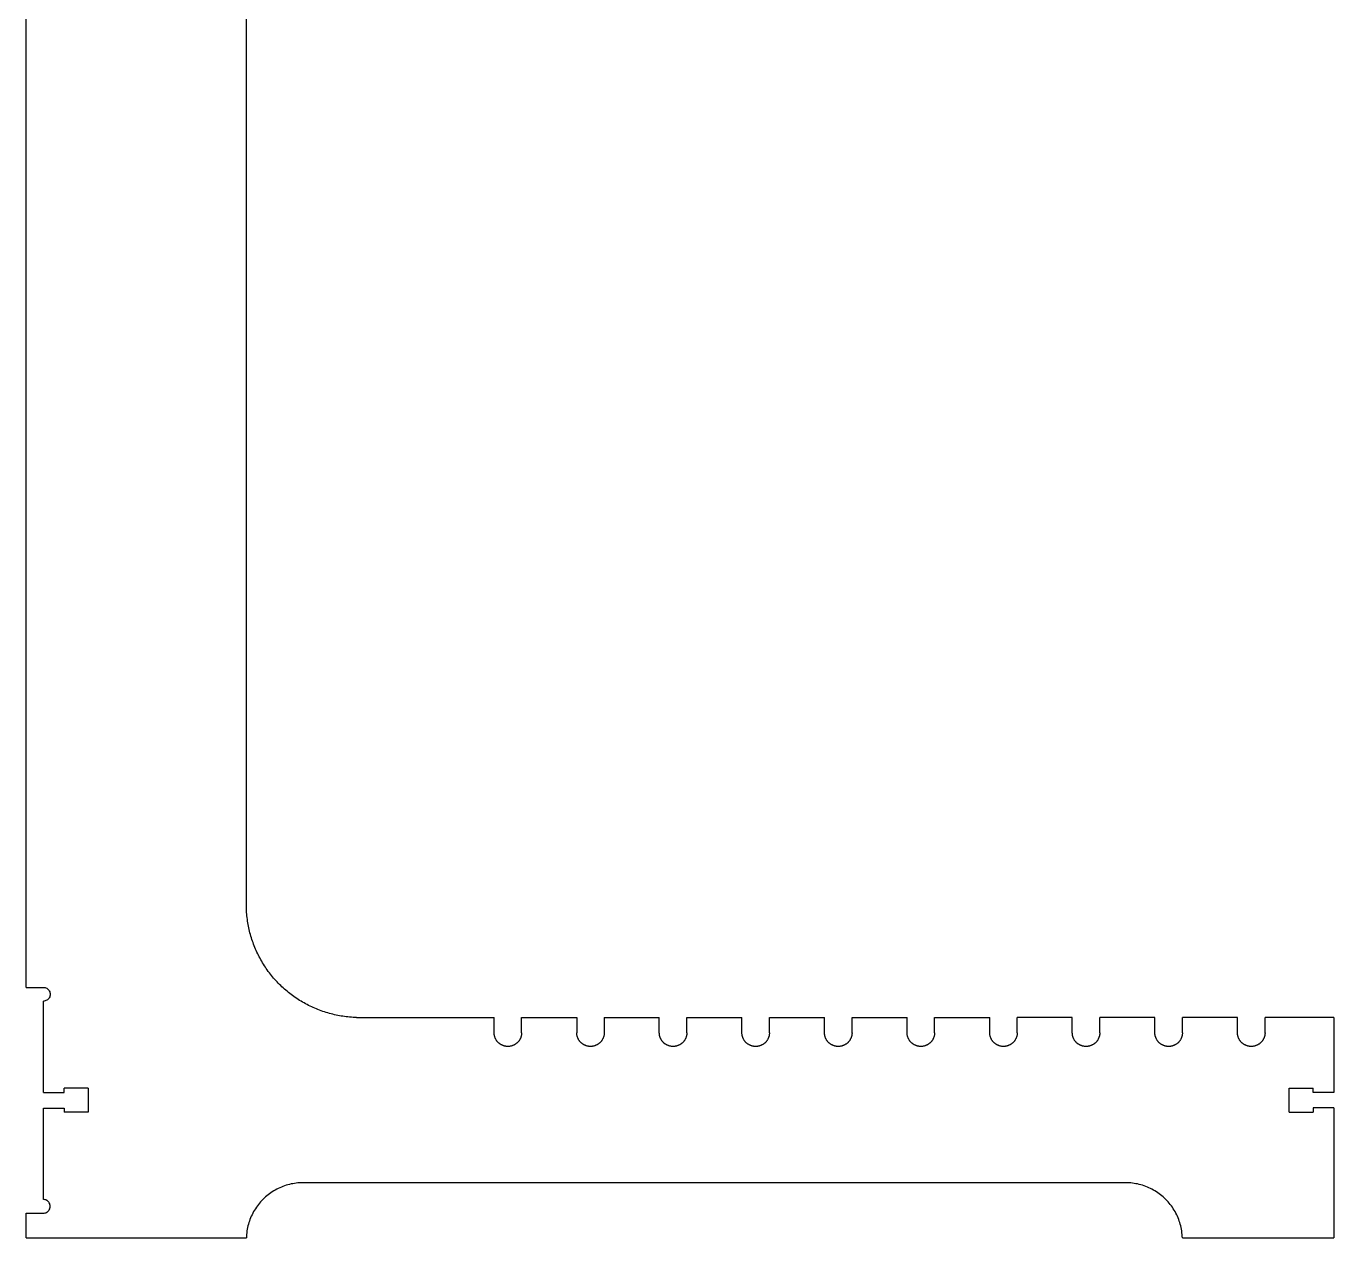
# Model space of a CAD drawing. Extents: x -54 to 50, y -44 to 48.
# Drawn here: x -2.3 to 21.45, y 4.07 to 26.07 of the extents above; entities that cross this region are included whole.
import ezdxf

# ---------------------------------------------------------------- set-up
doc = ezdxf.new("R2010")
doc.units = 0
doc.header["$MEASUREMENT"] = 0
doc.layers.get('0').update_dxf_attribs({"linetype": 'CONTINUOUS'})

msp = doc.modelspace()

# ---------------------------------------------------------------- linework, layer by layer
at = {"color": 3}
for p, q in [((1.7, 10.066), (1.7, 42.066)), ((-2.299, 8.614), (-2.299, 40.266)), ((-1.986, 6.704), (-1.986, 8.364)), ((6.2, 7.791), (6.2, 8.066)), ((6.7, 7.791), (6.7, 8.066)), ((7.7, 8.066), (7.7, 7.791)), ((8.2, 8.066), (8.2, 7.791)), ((9.2, 7.791), (9.2, 8.066)), ((9.7, 7.791), (9.7, 8.066)), ((10.7, 7.791), (10.7, 8.066)), ((11.2, 7.791), (11.2, 8.066)), ((12.2, 7.791), (12.2, 8.066)), ((12.7, 7.791), (12.7, 8.066)), ((13.7, 7.791), (13.7, 8.066)), ((14.2, 7.791), (14.2, 8.066)), ((15.2, 7.791), (15.2, 8.066)), ((15.7, 7.791), (15.7, 8.066)), ((16.7, 7.791), (16.7, 8.066)), ((17.2, 7.791), (17.2, 8.066)), ((18.2, 7.791), (18.2, 8.066)), ((18.7, 7.791), (18.7, 8.066)), ((19.7, 7.791), (19.7, 8.066)), ((20.2, 7.791), (20.2, 8.066)), ((21.45, 8.066), (21.45, 6.707)), ((-1.611, 6.704), (-1.611, 6.785)), ((-1.174, 6.785), (-1.174, 6.348)), ((20.638, 6.348), (20.638, 6.785)), ((21.075, 6.707), (21.075, 6.785)), ((-1.986, 4.764), (-1.986, 6.423)), ((-1.611, 6.423), (-1.611, 6.348)), ((21.075, 6.426), (21.075, 6.348)), ((21.45, 6.426), (21.45, 4.066)), ((-2.299, 4.066), (-2.299, 4.514)), ((18.699, 4.066), (18.699, 4.068))]:
    msp.add_line(p, q, dxfattribs=at)
for p, q in [((1.701, 10.035), (1.7, 10.066)), ((1.703, 10.004), (1.701, 10.035)), ((1.705, 9.973), (1.703, 10.004)), ((1.707, 9.942), (1.705, 9.973)), ((1.71, 9.911), (1.707, 9.942)), ((1.714, 9.88), (1.71, 9.911)), ((1.718, 9.849), (1.714, 9.88)), ((1.722, 9.818), (1.718, 9.849)), ((1.727, 9.787), (1.722, 9.818)), ((1.732, 9.757), (1.727, 9.787)), ((1.738, 9.726), (1.732, 9.757)), ((1.744, 9.696), (1.738, 9.726)), ((1.751, 9.665), (1.744, 9.696)), ((1.758, 9.635), (1.751, 9.665)), ((1.766, 9.604), (1.758, 9.635)), ((1.774, 9.574), (1.766, 9.604)), ((1.783, 9.544), (1.774, 9.574)), ((1.792, 9.515), (1.783, 9.544)), ((1.801, 9.485), (1.792, 9.515)), ((1.811, 9.455), (1.801, 9.485)), ((1.821, 9.426), (1.811, 9.455)), ((1.832, 9.397), (1.821, 9.426)), ((1.843, 9.368), (1.832, 9.397)), ((1.855, 9.339), (1.843, 9.368)), ((1.867, 9.31), (1.855, 9.339)), ((1.88, 9.281), (1.867, 9.31)), ((1.893, 9.253), (1.88, 9.281)), ((1.906, 9.225), (1.893, 9.253)), ((1.92, 9.197), (1.906, 9.225)), ((1.934, 9.169), (1.92, 9.197)), ((1.949, 9.142), (1.934, 9.169)), ((1.964, 9.114), (1.949, 9.142)), ((1.98, 9.087), (1.964, 9.114)), ((1.995, 9.061), (1.98, 9.087)), ((2.012, 9.034), (1.995, 9.061)), ((2.029, 9.008), (2.012, 9.034)), ((2.046, 8.982), (2.029, 9.008)), ((2.063, 8.956), (2.046, 8.982)), ((2.081, 8.93), (2.063, 8.956)), ((2.099, 8.905), (2.081, 8.93)), ((2.118, 8.88), (2.099, 8.905)), ((2.137, 8.855), (2.118, 8.88)), ((2.156, 8.831), (2.137, 8.855)), ((2.176, 8.807), (2.156, 8.831)), ((2.196, 8.783), (2.176, 8.807)), ((-1.986, 8.614), (-1.97, 8.612)), ((-1.97, 8.612), (-1.954, 8.609)), ((-1.954, 8.609), (-1.939, 8.604)), ((-1.939, 8.604), (-1.924, 8.597)), ((-1.924, 8.597), (-1.91, 8.588)), ((-1.91, 8.588), (-1.898, 8.577)), ((-1.898, 8.577), (-1.887, 8.565)), ((-1.887, 8.565), (-1.878, 8.551)), ((-1.878, 8.551), (-1.871, 8.536)), ((2.217, 8.76), (2.196, 8.783)), ((2.238, 8.736), (2.217, 8.76)), ((2.259, 8.713), (2.238, 8.736)), ((2.28, 8.691), (2.259, 8.713)), ((2.302, 8.669), (2.28, 8.691)), ((2.324, 8.647), (2.302, 8.669)), ((2.347, 8.625), (2.324, 8.647)), ((2.37, 8.604), (2.347, 8.625)), ((2.393, 8.583), (2.37, 8.604)), ((2.417, 8.563), (2.393, 8.583)), ((2.44, 8.543), (2.417, 8.563)), ((-1.97, 8.365), (-1.986, 8.364)), ((-1.954, 8.368), (-1.97, 8.365)), ((-1.939, 8.373), (-1.954, 8.368)), ((-1.924, 8.38), (-1.939, 8.373)), ((-1.91, 8.389), (-1.924, 8.38)), ((-1.898, 8.4), (-1.91, 8.389)), ((-1.887, 8.412), (-1.898, 8.4)), ((-1.878, 8.426), (-1.887, 8.412)), ((-1.871, 8.441), (-1.878, 8.426)), ((-1.871, 8.536), (-1.866, 8.521)), ((-1.866, 8.456), (-1.871, 8.441)), ((-1.866, 8.521), (-1.862, 8.505)), ((-1.862, 8.472), (-1.866, 8.456)), ((-1.862, 8.505), (-1.861, 8.489)), ((-1.861, 8.489), (-1.862, 8.472)), ((2.464, 8.523), (2.44, 8.543)), ((2.489, 8.503), (2.464, 8.523)), ((2.514, 8.484), (2.489, 8.503)), ((2.539, 8.466), (2.514, 8.484)), ((2.564, 8.447), (2.539, 8.466)), ((2.589, 8.43), (2.564, 8.447)), ((2.615, 8.412), (2.589, 8.43)), ((2.641, 8.395), (2.615, 8.412)), ((2.668, 8.378), (2.641, 8.395)), ((2.694, 8.362), (2.668, 8.378)), ((2.721, 8.346), (2.694, 8.362)), ((2.748, 8.331), (2.721, 8.346)), ((2.775, 8.315), (2.748, 8.331)), ((2.803, 8.301), (2.775, 8.315)), ((2.83, 8.287), (2.803, 8.301)), ((2.858, 8.273), (2.83, 8.287)), ((2.887, 8.259), (2.858, 8.273)), ((2.915, 8.246), (2.887, 8.259)), ((2.943, 8.234), (2.915, 8.246)), ((2.972, 8.222), (2.943, 8.234)), ((3.001, 8.21), (2.972, 8.222)), ((3.03, 8.199), (3.001, 8.21)), ((3.059, 8.188), (3.03, 8.199)), ((3.089, 8.178), (3.059, 8.188)), ((3.118, 8.168), (3.089, 8.178)), ((3.148, 8.158), (3.118, 8.168)), ((3.178, 8.149), (3.148, 8.158)), ((3.208, 8.141), (3.178, 8.149)), ((3.238, 8.132), (3.208, 8.141)), ((3.268, 8.125), (3.238, 8.132)), ((3.299, 8.118), (3.268, 8.125)), ((3.329, 8.111), (3.299, 8.118)), ((3.36, 8.105), (3.329, 8.111)), ((3.39, 8.099), (3.36, 8.105)), ((3.421, 8.093), (3.39, 8.099)), ((3.452, 8.089), (3.421, 8.093)), ((3.483, 8.084), (3.452, 8.089)), ((3.514, 8.08), (3.483, 8.084)), ((3.544, 8.077), (3.514, 8.08)), ((3.576, 8.074), (3.544, 8.077)), ((3.607, 8.071), (3.576, 8.074)), ((3.638, 8.069), (3.607, 8.071)), ((3.669, 8.068), (3.638, 8.069)), ((3.7, 8.066), (3.669, 8.068)), ((6.2, 7.784), (6.2, 7.791)), ((6.201, 7.776), (6.2, 7.784)), ((6.201, 7.768), (6.201, 7.776)), ((6.202, 7.76), (6.201, 7.768)), ((6.203, 7.752), (6.202, 7.76)), ((6.204, 7.745), (6.203, 7.752)), ((6.206, 7.737), (6.204, 7.745)), ((6.208, 7.729), (6.206, 7.737)), ((6.21, 7.722), (6.208, 7.729)), ((6.212, 7.714), (6.21, 7.722)), ((6.215, 7.707), (6.212, 7.714)), ((6.218, 7.699), (6.215, 7.707)), ((6.221, 7.692), (6.218, 7.699)), ((6.224, 7.685), (6.221, 7.692)), ((6.227, 7.678), (6.224, 7.685)), ((6.231, 7.671), (6.227, 7.678)), ((6.235, 7.664), (6.231, 7.671)), ((6.239, 7.658), (6.235, 7.664)), ((6.243, 7.651), (6.239, 7.658)), ((6.248, 7.645), (6.243, 7.651)), ((6.252, 7.638), (6.248, 7.645)), ((6.257, 7.632), (6.252, 7.638)), ((6.262, 7.626), (6.257, 7.632)), ((6.268, 7.62), (6.262, 7.626)), ((6.273, 7.615), (6.268, 7.62)), ((6.279, 7.609), (6.273, 7.615)), ((6.285, 7.604), (6.279, 7.609)), ((6.291, 7.599), (6.285, 7.604)), ((6.615, 7.604), (6.609, 7.599)), ((6.621, 7.609), (6.615, 7.604)), ((6.627, 7.615), (6.621, 7.609)), ((6.632, 7.62), (6.627, 7.615)), ((6.638, 7.626), (6.632, 7.62)), ((6.643, 7.632), (6.638, 7.626)), ((6.648, 7.638), (6.643, 7.632)), ((6.652, 7.645), (6.648, 7.638)), ((6.657, 7.651), (6.652, 7.645)), ((6.661, 7.658), (6.657, 7.651)), ((6.665, 7.664), (6.661, 7.658)), ((6.669, 7.671), (6.665, 7.664)), ((6.673, 7.678), (6.669, 7.671)), ((6.676, 7.685), (6.673, 7.678)), ((6.679, 7.692), (6.676, 7.685)), ((6.682, 7.699), (6.679, 7.692)), ((6.685, 7.707), (6.682, 7.699)), ((6.688, 7.714), (6.685, 7.707)), ((6.69, 7.722), (6.688, 7.714)), ((6.692, 7.729), (6.69, 7.722)), ((6.694, 7.737), (6.692, 7.729)), ((6.696, 7.745), (6.694, 7.737)), ((6.697, 7.752), (6.696, 7.745)), ((6.698, 7.76), (6.697, 7.752)), ((6.699, 7.768), (6.698, 7.76)), ((6.7, 7.776), (6.699, 7.768)), ((6.7, 7.791), (6.7, 7.784)), ((6.7, 7.784), (6.7, 7.776)), ((7.7, 7.784), (7.7, 7.791)), ((7.701, 7.776), (7.7, 7.784)), ((7.701, 7.768), (7.701, 7.776)), ((7.702, 7.76), (7.701, 7.768)), ((7.703, 7.752), (7.702, 7.76)), ((7.704, 7.745), (7.703, 7.752)), ((7.706, 7.737), (7.704, 7.745)), ((7.708, 7.729), (7.706, 7.737)), ((7.71, 7.722), (7.708, 7.729)), ((7.712, 7.714), (7.71, 7.722)), ((7.715, 7.707), (7.712, 7.714)), ((7.718, 7.699), (7.715, 7.707)), ((7.721, 7.692), (7.718, 7.699)), ((7.724, 7.685), (7.721, 7.692)), ((7.727, 7.678), (7.724, 7.685)), ((7.731, 7.671), (7.727, 7.678)), ((7.735, 7.664), (7.731, 7.671)), ((7.739, 7.658), (7.735, 7.664)), ((7.743, 7.651), (7.739, 7.658)), ((7.748, 7.645), (7.743, 7.651)), ((7.752, 7.638), (7.748, 7.645)), ((7.757, 7.632), (7.752, 7.638)), ((7.762, 7.626), (7.757, 7.632)), ((7.768, 7.62), (7.762, 7.626)), ((7.773, 7.615), (7.768, 7.62)), ((7.779, 7.609), (7.773, 7.615)), ((7.785, 7.604), (7.779, 7.609)), ((7.791, 7.599), (7.785, 7.604)), ((8.115, 7.604), (8.109, 7.599)), ((8.121, 7.609), (8.115, 7.604)), ((8.127, 7.615), (8.121, 7.609)), ((8.132, 7.62), (8.127, 7.615)), ((8.138, 7.626), (8.132, 7.62)), ((8.143, 7.632), (8.138, 7.626)), ((8.148, 7.638), (8.143, 7.632)), ((8.152, 7.645), (8.148, 7.638)), ((8.157, 7.651), (8.152, 7.645)), ((8.161, 7.658), (8.157, 7.651)), ((8.165, 7.664), (8.161, 7.658)), ((8.169, 7.671), (8.165, 7.664)), ((8.173, 7.678), (8.169, 7.671)), ((8.176, 7.685), (8.173, 7.678)), ((8.179, 7.692), (8.176, 7.685)), ((8.182, 7.699), (8.179, 7.692)), ((8.185, 7.707), (8.182, 7.699)), ((8.188, 7.714), (8.185, 7.707)), ((8.19, 7.722), (8.188, 7.714)), ((8.192, 7.729), (8.19, 7.722)), ((8.194, 7.737), (8.192, 7.729)), ((8.196, 7.745), (8.194, 7.737)), ((8.197, 7.752), (8.196, 7.745)), ((8.198, 7.76), (8.197, 7.752)), ((8.199, 7.768), (8.198, 7.76)), ((8.2, 7.776), (8.199, 7.768)), ((8.2, 7.791), (8.2, 7.784)), ((8.2, 7.784), (8.2, 7.776)), ((9.2, 7.784), (9.2, 7.791)), ((9.201, 7.776), (9.2, 7.784)), ((9.201, 7.768), (9.201, 7.776)), ((9.202, 7.76), (9.201, 7.768)), ((9.203, 7.752), (9.202, 7.76)), ((9.204, 7.745), (9.203, 7.752)), ((9.206, 7.737), (9.204, 7.745)), ((9.208, 7.729), (9.206, 7.737)), ((9.21, 7.722), (9.208, 7.729)), ((9.212, 7.714), (9.21, 7.722)), ((9.215, 7.707), (9.212, 7.714)), ((9.218, 7.699), (9.215, 7.707)), ((9.221, 7.692), (9.218, 7.699)), ((9.224, 7.685), (9.221, 7.692)), ((9.227, 7.678), (9.224, 7.685)), ((9.231, 7.671), (9.227, 7.678)), ((9.235, 7.664), (9.231, 7.671)), ((9.239, 7.658), (9.235, 7.664)), ((9.243, 7.651), (9.239, 7.658)), ((9.248, 7.645), (9.243, 7.651)), ((9.252, 7.638), (9.248, 7.645)), ((9.257, 7.632), (9.252, 7.638)), ((9.262, 7.626), (9.257, 7.632)), ((9.268, 7.62), (9.262, 7.626)), ((9.273, 7.615), (9.268, 7.62)), ((9.279, 7.609), (9.273, 7.615)), ((9.285, 7.604), (9.279, 7.609)), ((9.291, 7.599), (9.285, 7.604)), ((9.615, 7.604), (9.609, 7.599)), ((9.621, 7.609), (9.615, 7.604)), ((9.627, 7.615), (9.621, 7.609)), ((9.632, 7.62), (9.627, 7.615)), ((9.638, 7.626), (9.632, 7.62)), ((9.643, 7.632), (9.638, 7.626)), ((9.648, 7.638), (9.643, 7.632)), ((9.652, 7.645), (9.648, 7.638)), ((9.657, 7.651), (9.652, 7.645)), ((9.661, 7.658), (9.657, 7.651)), ((9.665, 7.664), (9.661, 7.658)), ((9.669, 7.671), (9.665, 7.664)), ((9.673, 7.678), (9.669, 7.671)), ((9.676, 7.685), (9.673, 7.678)), ((9.679, 7.692), (9.676, 7.685)), ((9.682, 7.699), (9.679, 7.692)), ((9.685, 7.707), (9.682, 7.699)), ((9.688, 7.714), (9.685, 7.707)), ((9.69, 7.722), (9.688, 7.714)), ((9.692, 7.729), (9.69, 7.722)), ((9.694, 7.737), (9.692, 7.729)), ((9.696, 7.745), (9.694, 7.737)), ((9.697, 7.752), (9.696, 7.745)), ((9.698, 7.76), (9.697, 7.752)), ((9.699, 7.768), (9.698, 7.76)), ((9.7, 7.776), (9.699, 7.768)), ((9.7, 7.791), (9.7, 7.784)), ((9.7, 7.784), (9.7, 7.776)), ((10.7, 7.784), (10.7, 7.791)), ((10.701, 7.776), (10.7, 7.784)), ((10.701, 7.768), (10.701, 7.776)), ((10.702, 7.76), (10.701, 7.768)), ((10.703, 7.752), (10.702, 7.76)), ((10.704, 7.745), (10.703, 7.752)), ((10.706, 7.737), (10.704, 7.745)), ((10.708, 7.729), (10.706, 7.737)), ((10.71, 7.722), (10.708, 7.729)), ((10.712, 7.714), (10.71, 7.722)), ((10.715, 7.707), (10.712, 7.714)), ((10.718, 7.699), (10.715, 7.707)), ((10.721, 7.692), (10.718, 7.699)), ((10.724, 7.685), (10.721, 7.692)), ((10.727, 7.678), (10.724, 7.685)), ((10.731, 7.671), (10.727, 7.678)), ((10.735, 7.664), (10.731, 7.671)), ((10.739, 7.658), (10.735, 7.664)), ((10.743, 7.651), (10.739, 7.658)), ((10.748, 7.645), (10.743, 7.651)), ((10.752, 7.638), (10.748, 7.645)), ((10.757, 7.632), (10.752, 7.638)), ((10.762, 7.626), (10.757, 7.632)), ((10.768, 7.62), (10.762, 7.626)), ((10.773, 7.615), (10.768, 7.62)), ((10.779, 7.609), (10.773, 7.615)), ((10.785, 7.604), (10.779, 7.609)), ((10.791, 7.599), (10.785, 7.604)), ((11.115, 7.604), (11.109, 7.599)), ((11.121, 7.609), (11.115, 7.604)), ((11.127, 7.615), (11.121, 7.609)), ((11.132, 7.62), (11.127, 7.615)), ((11.138, 7.626), (11.132, 7.62)), ((11.143, 7.632), (11.138, 7.626)), ((11.148, 7.638), (11.143, 7.632)), ((11.152, 7.645), (11.148, 7.638)), ((11.157, 7.651), (11.152, 7.645)), ((11.161, 7.658), (11.157, 7.651)), ((11.165, 7.664), (11.161, 7.658)), ((11.169, 7.671), (11.165, 7.664)), ((11.173, 7.678), (11.169, 7.671)), ((11.176, 7.685), (11.173, 7.678)), ((11.179, 7.692), (11.176, 7.685)), ((11.182, 7.699), (11.179, 7.692)), ((11.185, 7.707), (11.182, 7.699)), ((11.188, 7.714), (11.185, 7.707)), ((11.19, 7.722), (11.188, 7.714)), ((11.192, 7.729), (11.19, 7.722)), ((11.194, 7.737), (11.192, 7.729)), ((11.196, 7.745), (11.194, 7.737)), ((11.197, 7.752), (11.196, 7.745)), ((11.198, 7.76), (11.197, 7.752)), ((11.199, 7.768), (11.198, 7.76)), ((11.2, 7.776), (11.199, 7.768)), ((11.2, 7.791), (11.2, 7.784)), ((11.2, 7.784), (11.2, 7.776)), ((12.2, 7.784), (12.2, 7.791)), ((12.201, 7.776), (12.2, 7.784)), ((12.201, 7.768), (12.201, 7.776)), ((12.202, 7.76), (12.201, 7.768)), ((12.203, 7.752), (12.202, 7.76)), ((12.204, 7.745), (12.203, 7.752)), ((12.206, 7.737), (12.204, 7.745)), ((12.208, 7.729), (12.206, 7.737)), ((12.21, 7.722), (12.208, 7.729)), ((12.212, 7.714), (12.21, 7.722)), ((12.215, 7.707), (12.212, 7.714)), ((12.218, 7.699), (12.215, 7.707)), ((12.221, 7.692), (12.218, 7.699)), ((12.224, 7.685), (12.221, 7.692)), ((12.227, 7.678), (12.224, 7.685)), ((12.231, 7.671), (12.227, 7.678)), ((12.235, 7.664), (12.231, 7.671)), ((12.239, 7.658), (12.235, 7.664)), ((12.243, 7.651), (12.239, 7.658)), ((12.248, 7.645), (12.243, 7.651)), ((12.252, 7.638), (12.248, 7.645)), ((12.257, 7.632), (12.252, 7.638)), ((12.262, 7.626), (12.257, 7.632)), ((12.268, 7.62), (12.262, 7.626)), ((12.273, 7.615), (12.268, 7.62)), ((12.279, 7.609), (12.273, 7.615)), ((12.285, 7.604), (12.279, 7.609)), ((12.291, 7.599), (12.285, 7.604)), ((12.615, 7.604), (12.609, 7.599)), ((12.621, 7.609), (12.615, 7.604)), ((12.627, 7.615), (12.621, 7.609)), ((12.632, 7.62), (12.627, 7.615)), ((12.638, 7.626), (12.632, 7.62)), ((12.643, 7.632), (12.638, 7.626)), ((12.648, 7.638), (12.643, 7.632)), ((12.652, 7.645), (12.648, 7.638)), ((12.657, 7.651), (12.652, 7.645)), ((12.661, 7.658), (12.657, 7.651)), ((12.665, 7.664), (12.661, 7.658)), ((12.669, 7.671), (12.665, 7.664)), ((12.673, 7.678), (12.669, 7.671)), ((12.676, 7.685), (12.673, 7.678)), ((12.679, 7.692), (12.676, 7.685)), ((12.682, 7.699), (12.679, 7.692)), ((12.685, 7.707), (12.682, 7.699)), ((12.688, 7.714), (12.685, 7.707)), ((12.69, 7.722), (12.688, 7.714)), ((12.692, 7.729), (12.69, 7.722)), ((12.694, 7.737), (12.692, 7.729)), ((12.696, 7.745), (12.694, 7.737)), ((12.697, 7.752), (12.696, 7.745)), ((12.698, 7.76), (12.697, 7.752)), ((12.699, 7.768), (12.698, 7.76)), ((12.7, 7.776), (12.699, 7.768)), ((12.7, 7.791), (12.7, 7.784)), ((12.7, 7.784), (12.7, 7.776)), ((13.7, 7.784), (13.7, 7.791)), ((13.701, 7.776), (13.7, 7.784)), ((13.701, 7.768), (13.701, 7.776)), ((13.702, 7.76), (13.701, 7.768)), ((13.703, 7.752), (13.702, 7.76)), ((13.704, 7.745), (13.703, 7.752)), ((13.706, 7.737), (13.704, 7.745)), ((13.708, 7.729), (13.706, 7.737)), ((13.71, 7.722), (13.708, 7.729)), ((13.712, 7.714), (13.71, 7.722)), ((13.715, 7.707), (13.712, 7.714)), ((13.718, 7.699), (13.715, 7.707)), ((13.721, 7.692), (13.718, 7.699)), ((13.724, 7.685), (13.721, 7.692)), ((13.727, 7.678), (13.724, 7.685)), ((13.731, 7.671), (13.727, 7.678)), ((13.735, 7.664), (13.731, 7.671)), ((13.739, 7.658), (13.735, 7.664)), ((13.743, 7.651), (13.739, 7.658)), ((13.748, 7.645), (13.743, 7.651)), ((13.752, 7.638), (13.748, 7.645)), ((13.757, 7.632), (13.752, 7.638)), ((13.762, 7.626), (13.757, 7.632)), ((13.768, 7.62), (13.762, 7.626)), ((13.773, 7.615), (13.768, 7.62)), ((13.779, 7.609), (13.773, 7.615)), ((13.785, 7.604), (13.779, 7.609)), ((13.791, 7.599), (13.785, 7.604)), ((14.115, 7.604), (14.109, 7.599)), ((14.121, 7.609), (14.115, 7.604)), ((14.127, 7.615), (14.121, 7.609)), ((14.132, 7.62), (14.127, 7.615)), ((14.138, 7.626), (14.132, 7.62)), ((14.143, 7.632), (14.138, 7.626)), ((14.148, 7.638), (14.143, 7.632)), ((14.152, 7.645), (14.148, 7.638)), ((14.157, 7.651), (14.152, 7.645)), ((14.161, 7.658), (14.157, 7.651)), ((14.165, 7.664), (14.161, 7.658)), ((14.169, 7.671), (14.165, 7.664)), ((14.173, 7.678), (14.169, 7.671)), ((14.176, 7.685), (14.173, 7.678)), ((14.179, 7.692), (14.176, 7.685)), ((14.182, 7.699), (14.179, 7.692)), ((14.185, 7.707), (14.182, 7.699)), ((14.188, 7.714), (14.185, 7.707)), ((14.19, 7.722), (14.188, 7.714)), ((14.192, 7.729), (14.19, 7.722)), ((14.194, 7.737), (14.192, 7.729)), ((14.196, 7.745), (14.194, 7.737)), ((14.197, 7.752), (14.196, 7.745)), ((14.198, 7.76), (14.197, 7.752)), ((14.199, 7.768), (14.198, 7.76)), ((14.2, 7.776), (14.199, 7.768)), ((14.2, 7.791), (14.2, 7.784)), ((14.2, 7.784), (14.2, 7.776)), ((15.2, 7.784), (15.2, 7.791)), ((15.201, 7.776), (15.2, 7.784)), ((15.201, 7.768), (15.201, 7.776)), ((15.202, 7.76), (15.201, 7.768)), ((15.203, 7.752), (15.202, 7.76)), ((15.204, 7.745), (15.203, 7.752)), ((15.206, 7.737), (15.204, 7.745)), ((15.208, 7.729), (15.206, 7.737)), ((15.21, 7.722), (15.208, 7.729)), ((15.212, 7.714), (15.21, 7.722)), ((15.215, 7.707), (15.212, 7.714)), ((15.218, 7.699), (15.215, 7.707)), ((15.221, 7.692), (15.218, 7.699)), ((15.224, 7.685), (15.221, 7.692)), ((15.227, 7.678), (15.224, 7.685)), ((15.231, 7.671), (15.227, 7.678)), ((15.235, 7.664), (15.231, 7.671)), ((15.239, 7.658), (15.235, 7.664)), ((15.243, 7.651), (15.239, 7.658)), ((15.248, 7.645), (15.243, 7.651)), ((15.252, 7.638), (15.248, 7.645)), ((15.257, 7.632), (15.252, 7.638)), ((15.262, 7.626), (15.257, 7.632)), ((15.268, 7.62), (15.262, 7.626)), ((15.273, 7.615), (15.268, 7.62)), ((15.279, 7.609), (15.273, 7.615)), ((15.285, 7.604), (15.279, 7.609)), ((15.291, 7.599), (15.285, 7.604)), ((15.615, 7.604), (15.609, 7.599)), ((15.621, 7.609), (15.615, 7.604)), ((15.627, 7.615), (15.621, 7.609)), ((15.632, 7.62), (15.627, 7.615)), ((15.638, 7.626), (15.632, 7.62)), ((15.643, 7.632), (15.638, 7.626)), ((15.648, 7.638), (15.643, 7.632)), ((15.652, 7.645), (15.648, 7.638)), ((15.657, 7.651), (15.652, 7.645)), ((15.661, 7.658), (15.657, 7.651)), ((15.665, 7.664), (15.661, 7.658)), ((15.669, 7.671), (15.665, 7.664)), ((15.673, 7.678), (15.669, 7.671)), ((15.676, 7.685), (15.673, 7.678)), ((15.679, 7.692), (15.676, 7.685)), ((15.682, 7.699), (15.679, 7.692)), ((15.685, 7.707), (15.682, 7.699)), ((15.688, 7.714), (15.685, 7.707)), ((15.69, 7.722), (15.688, 7.714)), ((15.692, 7.729), (15.69, 7.722)), ((15.694, 7.737), (15.692, 7.729)), ((15.696, 7.745), (15.694, 7.737)), ((15.697, 7.752), (15.696, 7.745)), ((15.698, 7.76), (15.697, 7.752)), ((15.699, 7.768), (15.698, 7.76)), ((15.7, 7.776), (15.699, 7.768)), ((15.7, 7.791), (15.7, 7.784)), ((15.7, 7.784), (15.7, 7.776)), ((16.7, 7.784), (16.7, 7.791)), ((16.701, 7.776), (16.7, 7.784)), ((16.701, 7.768), (16.701, 7.776)), ((16.702, 7.76), (16.701, 7.768)), ((16.703, 7.752), (16.702, 7.76)), ((16.704, 7.745), (16.703, 7.752)), ((16.706, 7.737), (16.704, 7.745)), ((16.708, 7.729), (16.706, 7.737)), ((16.71, 7.722), (16.708, 7.729)), ((16.712, 7.714), (16.71, 7.722)), ((16.715, 7.707), (16.712, 7.714)), ((16.718, 7.699), (16.715, 7.707)), ((16.721, 7.692), (16.718, 7.699)), ((16.724, 7.685), (16.721, 7.692)), ((16.727, 7.678), (16.724, 7.685)), ((16.731, 7.671), (16.727, 7.678)), ((16.735, 7.664), (16.731, 7.671)), ((16.739, 7.658), (16.735, 7.664)), ((16.743, 7.651), (16.739, 7.658)), ((16.748, 7.645), (16.743, 7.651)), ((16.752, 7.638), (16.748, 7.645)), ((16.757, 7.632), (16.752, 7.638)), ((16.762, 7.626), (16.757, 7.632)), ((16.768, 7.62), (16.762, 7.626)), ((16.773, 7.615), (16.768, 7.62)), ((16.779, 7.609), (16.773, 7.615)), ((16.785, 7.604), (16.779, 7.609)), ((16.791, 7.599), (16.785, 7.604)), ((17.115, 7.604), (17.109, 7.599)), ((17.121, 7.609), (17.115, 7.604)), ((17.127, 7.615), (17.121, 7.609)), ((17.132, 7.62), (17.127, 7.615)), ((17.138, 7.626), (17.132, 7.62)), ((17.143, 7.632), (17.138, 7.626)), ((17.148, 7.638), (17.143, 7.632)), ((17.152, 7.645), (17.148, 7.638)), ((17.157, 7.651), (17.152, 7.645)), ((17.161, 7.658), (17.157, 7.651)), ((17.165, 7.664), (17.161, 7.658)), ((17.169, 7.671), (17.165, 7.664)), ((17.173, 7.678), (17.169, 7.671)), ((17.176, 7.685), (17.173, 7.678)), ((17.179, 7.692), (17.176, 7.685)), ((17.182, 7.699), (17.179, 7.692)), ((17.185, 7.707), (17.182, 7.699)), ((17.188, 7.714), (17.185, 7.707)), ((17.19, 7.722), (17.188, 7.714)), ((17.192, 7.729), (17.19, 7.722)), ((17.194, 7.737), (17.192, 7.729)), ((17.196, 7.745), (17.194, 7.737)), ((17.197, 7.752), (17.196, 7.745)), ((17.198, 7.76), (17.197, 7.752)), ((17.199, 7.768), (17.198, 7.76)), ((17.2, 7.776), (17.199, 7.768)), ((17.2, 7.791), (17.2, 7.784)), ((17.2, 7.784), (17.2, 7.776)), ((18.2, 7.784), (18.2, 7.791)), ((18.201, 7.776), (18.2, 7.784)), ((18.201, 7.768), (18.201, 7.776)), ((18.202, 7.76), (18.201, 7.768)), ((18.203, 7.752), (18.202, 7.76)), ((18.204, 7.745), (18.203, 7.752)), ((18.206, 7.737), (18.204, 7.745)), ((18.208, 7.729), (18.206, 7.737)), ((18.21, 7.722), (18.208, 7.729)), ((18.212, 7.714), (18.21, 7.722)), ((18.215, 7.707), (18.212, 7.714)), ((18.218, 7.699), (18.215, 7.707)), ((18.221, 7.692), (18.218, 7.699)), ((18.224, 7.685), (18.221, 7.692)), ((18.227, 7.678), (18.224, 7.685)), ((18.231, 7.671), (18.227, 7.678)), ((18.235, 7.664), (18.231, 7.671)), ((18.239, 7.658), (18.235, 7.664)), ((18.243, 7.651), (18.239, 7.658)), ((18.248, 7.645), (18.243, 7.651)), ((18.252, 7.638), (18.248, 7.645)), ((18.257, 7.632), (18.252, 7.638)), ((18.262, 7.626), (18.257, 7.632)), ((18.268, 7.62), (18.262, 7.626)), ((18.273, 7.615), (18.268, 7.62)), ((18.279, 7.609), (18.273, 7.615)), ((18.285, 7.604), (18.279, 7.609)), ((18.291, 7.599), (18.285, 7.604)), ((18.615, 7.604), (18.609, 7.599)), ((18.621, 7.609), (18.615, 7.604)), ((18.627, 7.615), (18.621, 7.609)), ((18.632, 7.62), (18.627, 7.615)), ((18.638, 7.626), (18.632, 7.62)), ((18.643, 7.632), (18.638, 7.626)), ((18.648, 7.638), (18.643, 7.632)), ((18.652, 7.645), (18.648, 7.638)), ((18.657, 7.651), (18.652, 7.645)), ((18.661, 7.658), (18.657, 7.651)), ((18.665, 7.664), (18.661, 7.658)), ((18.669, 7.671), (18.665, 7.664)), ((18.673, 7.678), (18.669, 7.671)), ((18.676, 7.685), (18.673, 7.678)), ((18.679, 7.692), (18.676, 7.685)), ((18.682, 7.699), (18.679, 7.692)), ((18.685, 7.707), (18.682, 7.699)), ((18.688, 7.714), (18.685, 7.707)), ((18.69, 7.722), (18.688, 7.714)), ((18.692, 7.729), (18.69, 7.722)), ((18.694, 7.737), (18.692, 7.729)), ((18.696, 7.745), (18.694, 7.737)), ((18.697, 7.752), (18.696, 7.745)), ((18.698, 7.76), (18.697, 7.752)), ((18.699, 7.768), (18.698, 7.76)), ((18.7, 7.776), (18.699, 7.768)), ((18.7, 7.791), (18.7, 7.784)), ((18.7, 7.784), (18.7, 7.776)), ((19.7, 7.784), (19.7, 7.791)), ((19.701, 7.776), (19.7, 7.784)), ((19.701, 7.768), (19.701, 7.776)), ((19.702, 7.76), (19.701, 7.768)), ((19.703, 7.752), (19.702, 7.76)), ((19.704, 7.745), (19.703, 7.752)), ((19.706, 7.737), (19.704, 7.745)), ((19.708, 7.729), (19.706, 7.737)), ((19.71, 7.722), (19.708, 7.729)), ((19.712, 7.714), (19.71, 7.722)), ((19.715, 7.707), (19.712, 7.714)), ((19.718, 7.699), (19.715, 7.707)), ((19.721, 7.692), (19.718, 7.699)), ((19.724, 7.685), (19.721, 7.692)), ((19.727, 7.678), (19.724, 7.685)), ((19.731, 7.671), (19.727, 7.678)), ((19.735, 7.664), (19.731, 7.671)), ((19.739, 7.658), (19.735, 7.664)), ((19.743, 7.651), (19.739, 7.658)), ((19.748, 7.645), (19.743, 7.651)), ((19.752, 7.638), (19.748, 7.645)), ((19.757, 7.632), (19.752, 7.638)), ((19.762, 7.626), (19.757, 7.632)), ((19.768, 7.62), (19.762, 7.626)), ((19.773, 7.615), (19.768, 7.62)), ((19.779, 7.609), (19.773, 7.615)), ((19.785, 7.604), (19.779, 7.609)), ((19.791, 7.599), (19.785, 7.604)), ((20.115, 7.604), (20.109, 7.599)), ((20.121, 7.609), (20.115, 7.604)), ((20.127, 7.615), (20.121, 7.609)), ((20.132, 7.62), (20.127, 7.615)), ((20.138, 7.626), (20.132, 7.62)), ((20.143, 7.632), (20.138, 7.626)), ((20.148, 7.638), (20.143, 7.632)), ((20.152, 7.645), (20.148, 7.638)), ((20.157, 7.651), (20.152, 7.645)), ((20.161, 7.658), (20.157, 7.651)), ((20.165, 7.664), (20.161, 7.658)), ((20.169, 7.671), (20.165, 7.664)), ((20.173, 7.678), (20.169, 7.671)), ((20.176, 7.685), (20.173, 7.678)), ((20.179, 7.692), (20.176, 7.685)), ((20.182, 7.699), (20.179, 7.692)), ((20.185, 7.707), (20.182, 7.699)), ((20.188, 7.714), (20.185, 7.707)), ((20.19, 7.722), (20.188, 7.714)), ((20.192, 7.729), (20.19, 7.722)), ((20.194, 7.737), (20.192, 7.729)), ((20.196, 7.745), (20.194, 7.737)), ((20.197, 7.752), (20.196, 7.745)), ((20.198, 7.76), (20.197, 7.752)), ((20.199, 7.768), (20.198, 7.76)), ((20.2, 7.776), (20.199, 7.768)), ((20.2, 7.791), (20.2, 7.784)), ((20.2, 7.784), (20.2, 7.776)), ((6.297, 7.594), (6.291, 7.599)), ((6.303, 7.589), (6.297, 7.594)), ((6.309, 7.585), (6.303, 7.589)), ((6.316, 7.58), (6.309, 7.585)), ((6.323, 7.576), (6.316, 7.58)), ((6.33, 7.572), (6.323, 7.576)), ((6.337, 7.569), (6.33, 7.572)), ((6.344, 7.565), (6.337, 7.569)), ((6.351, 7.562), (6.344, 7.565)), ((6.358, 7.559), (6.351, 7.562)), ((6.365, 7.556), (6.358, 7.559)), ((6.373, 7.554), (6.365, 7.556)), ((6.38, 7.551), (6.373, 7.554)), ((6.388, 7.549), (6.38, 7.551)), ((6.395, 7.547), (6.388, 7.549)), ((6.403, 7.546), (6.395, 7.547)), ((6.411, 7.545), (6.403, 7.546)), ((6.419, 7.543), (6.411, 7.545)), ((6.426, 7.543), (6.419, 7.543)), ((6.434, 7.542), (6.426, 7.543)), ((6.442, 7.542), (6.434, 7.542)), ((6.45, 7.541), (6.442, 7.542)), ((6.458, 7.542), (6.45, 7.541)), ((6.466, 7.542), (6.458, 7.542)), ((6.474, 7.543), (6.466, 7.542)), ((6.481, 7.543), (6.474, 7.543)), ((6.489, 7.545), (6.481, 7.543)), ((6.497, 7.546), (6.489, 7.545)), ((6.505, 7.547), (6.497, 7.546)), ((6.512, 7.549), (6.505, 7.547)), ((6.52, 7.551), (6.512, 7.549)), ((6.527, 7.554), (6.52, 7.551)), ((6.535, 7.556), (6.527, 7.554)), ((6.542, 7.559), (6.535, 7.556)), ((6.549, 7.562), (6.542, 7.559)), ((6.556, 7.565), (6.549, 7.562)), ((6.564, 7.569), (6.556, 7.565)), ((6.57, 7.572), (6.564, 7.569)), ((6.577, 7.576), (6.57, 7.572)), ((6.584, 7.58), (6.577, 7.576)), ((6.591, 7.585), (6.584, 7.58)), ((6.597, 7.589), (6.591, 7.585)), ((6.603, 7.594), (6.597, 7.589)), ((6.609, 7.599), (6.603, 7.594)), ((7.797, 7.594), (7.791, 7.599)), ((7.803, 7.589), (7.797, 7.594)), ((7.809, 7.585), (7.803, 7.589)), ((7.816, 7.58), (7.809, 7.585)), ((7.823, 7.576), (7.816, 7.58)), ((7.83, 7.572), (7.823, 7.576)), ((7.837, 7.569), (7.83, 7.572)), ((7.844, 7.565), (7.837, 7.569)), ((7.851, 7.562), (7.844, 7.565)), ((7.858, 7.559), (7.851, 7.562)), ((7.865, 7.556), (7.858, 7.559)), ((7.873, 7.554), (7.865, 7.556)), ((7.88, 7.551), (7.873, 7.554)), ((7.888, 7.549), (7.88, 7.551)), ((7.895, 7.547), (7.888, 7.549)), ((7.903, 7.546), (7.895, 7.547)), ((7.911, 7.545), (7.903, 7.546)), ((7.919, 7.543), (7.911, 7.545)), ((7.926, 7.543), (7.919, 7.543)), ((7.934, 7.542), (7.926, 7.543)), ((7.942, 7.542), (7.934, 7.542)), ((7.95, 7.541), (7.942, 7.542)), ((7.958, 7.542), (7.95, 7.541)), ((7.966, 7.542), (7.958, 7.542)), ((7.974, 7.543), (7.966, 7.542)), ((7.981, 7.543), (7.974, 7.543)), ((7.989, 7.545), (7.981, 7.543)), ((7.997, 7.546), (7.989, 7.545)), ((8.005, 7.547), (7.997, 7.546)), ((8.012, 7.549), (8.005, 7.547)), ((8.02, 7.551), (8.012, 7.549)), ((8.027, 7.554), (8.02, 7.551)), ((8.035, 7.556), (8.027, 7.554)), ((8.042, 7.559), (8.035, 7.556)), ((8.049, 7.562), (8.042, 7.559)), ((8.056, 7.565), (8.049, 7.562)), ((8.064, 7.569), (8.056, 7.565)), ((8.07, 7.572), (8.064, 7.569)), ((8.077, 7.576), (8.07, 7.572)), ((8.084, 7.58), (8.077, 7.576)), ((8.091, 7.585), (8.084, 7.58)), ((8.097, 7.589), (8.091, 7.585)), ((8.103, 7.594), (8.097, 7.589)), ((8.109, 7.599), (8.103, 7.594)), ((9.297, 7.594), (9.291, 7.599)), ((9.303, 7.589), (9.297, 7.594)), ((9.309, 7.585), (9.303, 7.589)), ((9.316, 7.58), (9.309, 7.585)), ((9.323, 7.576), (9.316, 7.58)), ((9.33, 7.572), (9.323, 7.576)), ((9.337, 7.569), (9.33, 7.572)), ((9.344, 7.565), (9.337, 7.569)), ((9.351, 7.562), (9.344, 7.565)), ((9.358, 7.559), (9.351, 7.562)), ((9.365, 7.556), (9.358, 7.559)), ((9.373, 7.554), (9.365, 7.556)), ((9.38, 7.551), (9.373, 7.554)), ((9.388, 7.549), (9.38, 7.551)), ((9.395, 7.547), (9.388, 7.549)), ((9.403, 7.546), (9.395, 7.547)), ((9.411, 7.545), (9.403, 7.546)), ((9.419, 7.543), (9.411, 7.545)), ((9.426, 7.543), (9.419, 7.543)), ((9.434, 7.542), (9.426, 7.543)), ((9.442, 7.542), (9.434, 7.542)), ((9.45, 7.541), (9.442, 7.542)), ((9.458, 7.542), (9.45, 7.541)), ((9.466, 7.542), (9.458, 7.542)), ((9.474, 7.543), (9.466, 7.542)), ((9.481, 7.543), (9.474, 7.543)), ((9.489, 7.545), (9.481, 7.543)), ((9.497, 7.546), (9.489, 7.545)), ((9.505, 7.547), (9.497, 7.546)), ((9.512, 7.549), (9.505, 7.547)), ((9.52, 7.551), (9.512, 7.549)), ((9.527, 7.554), (9.52, 7.551)), ((9.535, 7.556), (9.527, 7.554)), ((9.542, 7.559), (9.535, 7.556)), ((9.549, 7.562), (9.542, 7.559)), ((9.556, 7.565), (9.549, 7.562)), ((9.564, 7.569), (9.556, 7.565)), ((9.57, 7.572), (9.564, 7.569)), ((9.577, 7.576), (9.57, 7.572)), ((9.584, 7.58), (9.577, 7.576)), ((9.591, 7.585), (9.584, 7.58)), ((9.597, 7.589), (9.591, 7.585)), ((9.603, 7.594), (9.597, 7.589)), ((9.609, 7.599), (9.603, 7.594)), ((10.797, 7.594), (10.791, 7.599)), ((10.803, 7.589), (10.797, 7.594)), ((10.809, 7.585), (10.803, 7.589)), ((10.816, 7.58), (10.809, 7.585)), ((10.823, 7.576), (10.816, 7.58)), ((10.83, 7.572), (10.823, 7.576)), ((10.837, 7.569), (10.83, 7.572)), ((10.844, 7.565), (10.837, 7.569)), ((10.851, 7.562), (10.844, 7.565)), ((10.858, 7.559), (10.851, 7.562)), ((10.865, 7.556), (10.858, 7.559)), ((10.873, 7.554), (10.865, 7.556)), ((10.88, 7.551), (10.873, 7.554)), ((10.888, 7.549), (10.88, 7.551)), ((10.895, 7.547), (10.888, 7.549)), ((10.903, 7.546), (10.895, 7.547)), ((10.911, 7.545), (10.903, 7.546)), ((10.919, 7.543), (10.911, 7.545)), ((10.926, 7.543), (10.919, 7.543)), ((10.934, 7.542), (10.926, 7.543)), ((10.942, 7.542), (10.934, 7.542)), ((10.95, 7.541), (10.942, 7.542)), ((10.958, 7.542), (10.95, 7.541)), ((10.966, 7.542), (10.958, 7.542)), ((10.974, 7.543), (10.966, 7.542)), ((10.981, 7.543), (10.974, 7.543)), ((10.989, 7.545), (10.981, 7.543)), ((10.997, 7.546), (10.989, 7.545)), ((11.005, 7.547), (10.997, 7.546)), ((11.012, 7.549), (11.005, 7.547)), ((11.02, 7.551), (11.012, 7.549)), ((11.027, 7.554), (11.02, 7.551)), ((11.035, 7.556), (11.027, 7.554)), ((11.042, 7.559), (11.035, 7.556)), ((11.049, 7.562), (11.042, 7.559)), ((11.056, 7.565), (11.049, 7.562)), ((11.064, 7.569), (11.056, 7.565)), ((11.07, 7.572), (11.064, 7.569)), ((11.077, 7.576), (11.07, 7.572)), ((11.084, 7.58), (11.077, 7.576)), ((11.091, 7.585), (11.084, 7.58)), ((11.097, 7.589), (11.091, 7.585)), ((11.103, 7.594), (11.097, 7.589)), ((11.109, 7.599), (11.103, 7.594)), ((12.297, 7.594), (12.291, 7.599)), ((12.303, 7.589), (12.297, 7.594)), ((12.309, 7.585), (12.303, 7.589)), ((12.316, 7.58), (12.309, 7.585)), ((12.323, 7.576), (12.316, 7.58)), ((12.33, 7.572), (12.323, 7.576)), ((12.337, 7.569), (12.33, 7.572)), ((12.344, 7.565), (12.337, 7.569)), ((12.351, 7.562), (12.344, 7.565)), ((12.358, 7.559), (12.351, 7.562)), ((12.365, 7.556), (12.358, 7.559)), ((12.373, 7.554), (12.365, 7.556)), ((12.38, 7.551), (12.373, 7.554)), ((12.388, 7.549), (12.38, 7.551)), ((12.395, 7.547), (12.388, 7.549)), ((12.403, 7.546), (12.395, 7.547)), ((12.411, 7.545), (12.403, 7.546)), ((12.419, 7.543), (12.411, 7.545)), ((12.426, 7.543), (12.419, 7.543)), ((12.434, 7.542), (12.426, 7.543)), ((12.442, 7.542), (12.434, 7.542)), ((12.45, 7.541), (12.442, 7.542)), ((12.458, 7.542), (12.45, 7.541)), ((12.466, 7.542), (12.458, 7.542)), ((12.474, 7.543), (12.466, 7.542)), ((12.481, 7.543), (12.474, 7.543)), ((12.489, 7.545), (12.481, 7.543)), ((12.497, 7.546), (12.489, 7.545)), ((12.505, 7.547), (12.497, 7.546)), ((12.512, 7.549), (12.505, 7.547)), ((12.52, 7.551), (12.512, 7.549)), ((12.527, 7.554), (12.52, 7.551)), ((12.535, 7.556), (12.527, 7.554)), ((12.542, 7.559), (12.535, 7.556)), ((12.549, 7.562), (12.542, 7.559)), ((12.556, 7.565), (12.549, 7.562)), ((12.564, 7.569), (12.556, 7.565)), ((12.57, 7.572), (12.564, 7.569)), ((12.577, 7.576), (12.57, 7.572)), ((12.584, 7.58), (12.577, 7.576)), ((12.591, 7.585), (12.584, 7.58)), ((12.597, 7.589), (12.591, 7.585)), ((12.603, 7.594), (12.597, 7.589)), ((12.609, 7.599), (12.603, 7.594)), ((13.797, 7.594), (13.791, 7.599)), ((13.803, 7.589), (13.797, 7.594)), ((13.809, 7.585), (13.803, 7.589)), ((13.816, 7.58), (13.809, 7.585)), ((13.823, 7.576), (13.816, 7.58)), ((13.83, 7.572), (13.823, 7.576)), ((13.837, 7.569), (13.83, 7.572)), ((13.844, 7.565), (13.837, 7.569)), ((13.851, 7.562), (13.844, 7.565)), ((13.858, 7.559), (13.851, 7.562)), ((13.865, 7.556), (13.858, 7.559)), ((13.873, 7.554), (13.865, 7.556)), ((13.88, 7.551), (13.873, 7.554)), ((13.888, 7.549), (13.88, 7.551)), ((13.895, 7.547), (13.888, 7.549)), ((13.903, 7.546), (13.895, 7.547)), ((13.911, 7.545), (13.903, 7.546)), ((13.919, 7.543), (13.911, 7.545)), ((13.926, 7.543), (13.919, 7.543)), ((13.934, 7.542), (13.926, 7.543)), ((13.942, 7.542), (13.934, 7.542)), ((13.95, 7.541), (13.942, 7.542)), ((13.958, 7.542), (13.95, 7.541)), ((13.966, 7.542), (13.958, 7.542)), ((13.974, 7.543), (13.966, 7.542)), ((13.981, 7.543), (13.974, 7.543)), ((13.989, 7.545), (13.981, 7.543)), ((13.997, 7.546), (13.989, 7.545)), ((14.005, 7.547), (13.997, 7.546)), ((14.012, 7.549), (14.005, 7.547)), ((14.02, 7.551), (14.012, 7.549)), ((14.027, 7.554), (14.02, 7.551)), ((14.035, 7.556), (14.027, 7.554)), ((14.042, 7.559), (14.035, 7.556)), ((14.049, 7.562), (14.042, 7.559)), ((14.056, 7.565), (14.049, 7.562)), ((14.064, 7.569), (14.056, 7.565)), ((14.07, 7.572), (14.064, 7.569)), ((14.077, 7.576), (14.07, 7.572)), ((14.084, 7.58), (14.077, 7.576)), ((14.091, 7.585), (14.084, 7.58)), ((14.097, 7.589), (14.091, 7.585)), ((14.103, 7.594), (14.097, 7.589)), ((14.109, 7.599), (14.103, 7.594)), ((15.297, 7.594), (15.291, 7.599)), ((15.303, 7.589), (15.297, 7.594)), ((15.309, 7.585), (15.303, 7.589)), ((15.316, 7.58), (15.309, 7.585)), ((15.323, 7.576), (15.316, 7.58)), ((15.33, 7.572), (15.323, 7.576)), ((15.337, 7.569), (15.33, 7.572)), ((15.344, 7.565), (15.337, 7.569)), ((15.351, 7.562), (15.344, 7.565)), ((15.358, 7.559), (15.351, 7.562)), ((15.365, 7.556), (15.358, 7.559)), ((15.373, 7.554), (15.365, 7.556)), ((15.38, 7.551), (15.373, 7.554)), ((15.388, 7.549), (15.38, 7.551)), ((15.395, 7.547), (15.388, 7.549)), ((15.403, 7.546), (15.395, 7.547)), ((15.411, 7.545), (15.403, 7.546)), ((15.419, 7.543), (15.411, 7.545)), ((15.426, 7.543), (15.419, 7.543)), ((15.434, 7.542), (15.426, 7.543)), ((15.442, 7.542), (15.434, 7.542)), ((15.45, 7.541), (15.442, 7.542)), ((15.458, 7.542), (15.45, 7.541)), ((15.466, 7.542), (15.458, 7.542)), ((15.474, 7.543), (15.466, 7.542)), ((15.481, 7.543), (15.474, 7.543)), ((15.489, 7.545), (15.481, 7.543)), ((15.497, 7.546), (15.489, 7.545)), ((15.505, 7.547), (15.497, 7.546)), ((15.512, 7.549), (15.505, 7.547)), ((15.52, 7.551), (15.512, 7.549)), ((15.527, 7.554), (15.52, 7.551)), ((15.535, 7.556), (15.527, 7.554)), ((15.542, 7.559), (15.535, 7.556)), ((15.549, 7.562), (15.542, 7.559)), ((15.556, 7.565), (15.549, 7.562)), ((15.564, 7.569), (15.556, 7.565)), ((15.57, 7.572), (15.564, 7.569)), ((15.577, 7.576), (15.57, 7.572)), ((15.584, 7.58), (15.577, 7.576)), ((15.591, 7.585), (15.584, 7.58)), ((15.597, 7.589), (15.591, 7.585)), ((15.603, 7.594), (15.597, 7.589)), ((15.609, 7.599), (15.603, 7.594)), ((16.797, 7.594), (16.791, 7.599)), ((16.803, 7.589), (16.797, 7.594)), ((16.809, 7.585), (16.803, 7.589)), ((16.816, 7.58), (16.809, 7.585)), ((16.823, 7.576), (16.816, 7.58)), ((16.83, 7.572), (16.823, 7.576)), ((16.837, 7.569), (16.83, 7.572)), ((16.844, 7.565), (16.837, 7.569)), ((16.851, 7.562), (16.844, 7.565)), ((16.858, 7.559), (16.851, 7.562)), ((16.865, 7.556), (16.858, 7.559)), ((16.873, 7.554), (16.865, 7.556)), ((16.88, 7.551), (16.873, 7.554)), ((16.888, 7.549), (16.88, 7.551)), ((16.895, 7.547), (16.888, 7.549)), ((16.903, 7.546), (16.895, 7.547)), ((16.911, 7.545), (16.903, 7.546)), ((16.919, 7.543), (16.911, 7.545)), ((16.926, 7.543), (16.919, 7.543)), ((16.934, 7.542), (16.926, 7.543)), ((16.942, 7.542), (16.934, 7.542)), ((16.95, 7.541), (16.942, 7.542)), ((16.958, 7.542), (16.95, 7.541)), ((16.966, 7.542), (16.958, 7.542)), ((16.974, 7.543), (16.966, 7.542)), ((16.981, 7.543), (16.974, 7.543)), ((16.989, 7.545), (16.981, 7.543)), ((16.997, 7.546), (16.989, 7.545)), ((17.005, 7.547), (16.997, 7.546)), ((17.012, 7.549), (17.005, 7.547)), ((17.02, 7.551), (17.012, 7.549)), ((17.027, 7.554), (17.02, 7.551)), ((17.035, 7.556), (17.027, 7.554)), ((17.042, 7.559), (17.035, 7.556)), ((17.049, 7.562), (17.042, 7.559)), ((17.056, 7.565), (17.049, 7.562)), ((17.064, 7.569), (17.056, 7.565)), ((17.07, 7.572), (17.064, 7.569)), ((17.077, 7.576), (17.07, 7.572)), ((17.084, 7.58), (17.077, 7.576)), ((17.091, 7.585), (17.084, 7.58)), ((17.097, 7.589), (17.091, 7.585)), ((17.103, 7.594), (17.097, 7.589)), ((17.109, 7.599), (17.103, 7.594)), ((18.297, 7.594), (18.291, 7.599)), ((18.303, 7.589), (18.297, 7.594)), ((18.309, 7.585), (18.303, 7.589)), ((18.316, 7.58), (18.309, 7.585)), ((18.323, 7.576), (18.316, 7.58)), ((18.33, 7.572), (18.323, 7.576)), ((18.337, 7.569), (18.33, 7.572)), ((18.344, 7.565), (18.337, 7.569)), ((18.351, 7.562), (18.344, 7.565)), ((18.358, 7.559), (18.351, 7.562)), ((18.365, 7.556), (18.358, 7.559)), ((18.373, 7.554), (18.365, 7.556)), ((18.38, 7.551), (18.373, 7.554)), ((18.388, 7.549), (18.38, 7.551)), ((18.395, 7.547), (18.388, 7.549)), ((18.403, 7.546), (18.395, 7.547)), ((18.411, 7.545), (18.403, 7.546)), ((18.419, 7.543), (18.411, 7.545)), ((18.426, 7.543), (18.419, 7.543)), ((18.434, 7.542), (18.426, 7.543)), ((18.442, 7.542), (18.434, 7.542)), ((18.45, 7.541), (18.442, 7.542)), ((18.458, 7.542), (18.45, 7.541)), ((18.466, 7.542), (18.458, 7.542)), ((18.474, 7.543), (18.466, 7.542)), ((18.481, 7.543), (18.474, 7.543)), ((18.489, 7.545), (18.481, 7.543)), ((18.497, 7.546), (18.489, 7.545)), ((18.505, 7.547), (18.497, 7.546)), ((18.512, 7.549), (18.505, 7.547)), ((18.52, 7.551), (18.512, 7.549)), ((18.527, 7.554), (18.52, 7.551)), ((18.535, 7.556), (18.527, 7.554)), ((18.542, 7.559), (18.535, 7.556)), ((18.549, 7.562), (18.542, 7.559)), ((18.556, 7.565), (18.549, 7.562)), ((18.564, 7.569), (18.556, 7.565)), ((18.57, 7.572), (18.564, 7.569)), ((18.577, 7.576), (18.57, 7.572)), ((18.584, 7.58), (18.577, 7.576)), ((18.591, 7.585), (18.584, 7.58)), ((18.597, 7.589), (18.591, 7.585)), ((18.603, 7.594), (18.597, 7.589)), ((18.609, 7.599), (18.603, 7.594)), ((19.797, 7.594), (19.791, 7.599)), ((19.803, 7.589), (19.797, 7.594)), ((19.809, 7.585), (19.803, 7.589)), ((19.816, 7.58), (19.809, 7.585)), ((19.823, 7.576), (19.816, 7.58)), ((19.83, 7.572), (19.823, 7.576)), ((19.837, 7.569), (19.83, 7.572)), ((19.844, 7.565), (19.837, 7.569)), ((19.851, 7.562), (19.844, 7.565)), ((19.858, 7.559), (19.851, 7.562)), ((19.865, 7.556), (19.858, 7.559)), ((19.873, 7.554), (19.865, 7.556)), ((19.88, 7.551), (19.873, 7.554)), ((19.888, 7.549), (19.88, 7.551)), ((19.895, 7.547), (19.888, 7.549)), ((19.903, 7.546), (19.895, 7.547)), ((19.911, 7.545), (19.903, 7.546)), ((19.919, 7.543), (19.911, 7.545)), ((19.926, 7.543), (19.919, 7.543)), ((19.934, 7.542), (19.926, 7.543)), ((19.942, 7.542), (19.934, 7.542)), ((19.95, 7.541), (19.942, 7.542)), ((19.958, 7.542), (19.95, 7.541)), ((19.966, 7.542), (19.958, 7.542)), ((19.974, 7.543), (19.966, 7.542)), ((19.981, 7.543), (19.974, 7.543)), ((19.989, 7.545), (19.981, 7.543)), ((19.997, 7.546), (19.989, 7.545)), ((20.005, 7.547), (19.997, 7.546)), ((20.012, 7.549), (20.005, 7.547)), ((20.02, 7.551), (20.012, 7.549)), ((20.027, 7.554), (20.02, 7.551)), ((20.035, 7.556), (20.027, 7.554)), ((20.042, 7.559), (20.035, 7.556)), ((20.049, 7.562), (20.042, 7.559)), ((20.056, 7.565), (20.049, 7.562)), ((20.064, 7.569), (20.056, 7.565)), ((20.07, 7.572), (20.064, 7.569)), ((20.077, 7.576), (20.07, 7.572)), ((20.084, 7.58), (20.077, 7.576)), ((20.091, 7.585), (20.084, 7.58)), ((20.097, 7.589), (20.091, 7.585)), ((20.103, 7.594), (20.097, 7.589)), ((20.109, 7.599), (20.103, 7.594)), ((2.336, 4.989), (2.308, 4.977)), ((2.365, 5), (2.336, 4.989)), ((2.394, 5.011), (2.365, 5)), ((2.424, 5.021), (2.394, 5.011)), ((2.454, 5.029), (2.424, 5.021)), ((2.484, 5.037), (2.454, 5.029)), ((2.515, 5.044), (2.484, 5.037)), ((2.545, 5.05), (2.515, 5.044)), ((2.576, 5.055), (2.545, 5.05)), ((2.607, 5.06), (2.576, 5.055)), ((2.638, 5.063), (2.607, 5.06)), ((2.669, 5.065), (2.638, 5.063)), ((2.7, 5.066), (2.669, 5.065)), ((17.73, 5.065), (17.699, 5.066)), ((17.761, 5.063), (17.73, 5.065)), ((17.792, 5.06), (17.761, 5.063)), ((17.823, 5.055), (17.792, 5.06)), ((17.854, 5.05), (17.823, 5.055)), ((17.884, 5.044), (17.854, 5.05)), ((17.915, 5.037), (17.884, 5.044)), ((17.945, 5.029), (17.915, 5.037)), ((17.975, 5.021), (17.945, 5.029)), ((18.004, 5.011), (17.975, 5.021)), ((18.034, 5), (18.004, 5.011)), ((18.063, 4.989), (18.034, 5)), ((18.091, 4.977), (18.063, 4.989)), ((-1.97, 4.762), (-1.986, 4.764)), ((-1.954, 4.759), (-1.97, 4.762)), ((-1.939, 4.754), (-1.954, 4.759)), ((-1.924, 4.747), (-1.939, 4.754)), ((2.001, 4.765), (1.979, 4.743)), ((2.024, 4.787), (2.001, 4.765)), ((2.047, 4.808), (2.024, 4.787)), ((2.07, 4.828), (2.047, 4.808)), ((2.094, 4.848), (2.07, 4.828)), ((2.119, 4.867), (2.094, 4.848)), ((2.145, 4.885), (2.119, 4.867)), ((2.171, 4.902), (2.145, 4.885)), ((2.197, 4.919), (2.171, 4.902)), ((2.224, 4.934), (2.197, 4.919)), ((2.251, 4.949), (2.224, 4.934)), ((2.279, 4.963), (2.251, 4.949)), ((2.308, 4.977), (2.279, 4.963)), ((18.119, 4.963), (18.091, 4.977)), ((18.147, 4.949), (18.119, 4.963)), ((18.175, 4.934), (18.147, 4.949)), ((18.202, 4.919), (18.175, 4.934)), ((18.228, 4.902), (18.202, 4.919)), ((18.254, 4.885), (18.228, 4.902)), ((18.279, 4.867), (18.254, 4.885)), ((18.304, 4.848), (18.279, 4.867)), ((18.328, 4.828), (18.304, 4.848)), ((18.352, 4.808), (18.328, 4.828)), ((18.375, 4.787), (18.352, 4.808)), ((18.398, 4.765), (18.375, 4.787)), ((18.419, 4.743), (18.398, 4.765)), ((-1.986, 4.514), (-1.97, 4.515)), ((-1.97, 4.515), (-1.954, 4.518)), ((-1.954, 4.518), (-1.939, 4.523)), ((-1.939, 4.523), (-1.924, 4.53)), ((-1.91, 4.738), (-1.924, 4.747)), ((-1.924, 4.53), (-1.91, 4.539)), ((-1.898, 4.727), (-1.91, 4.738)), ((-1.91, 4.539), (-1.898, 4.55)), ((-1.887, 4.715), (-1.898, 4.727)), ((-1.898, 4.55), (-1.887, 4.562)), ((-1.878, 4.701), (-1.887, 4.715)), ((-1.887, 4.562), (-1.878, 4.576)), ((-1.871, 4.686), (-1.878, 4.701)), ((-1.878, 4.576), (-1.871, 4.591)), ((-1.866, 4.671), (-1.871, 4.686)), ((-1.871, 4.591), (-1.866, 4.606)), ((-1.862, 4.655), (-1.866, 4.671)), ((-1.866, 4.606), (-1.862, 4.622)), ((-1.861, 4.639), (-1.862, 4.655)), ((-1.862, 4.622), (-1.861, 4.639)), ((1.817, 4.515), (1.803, 4.487)), ((1.832, 4.543), (1.817, 4.515)), ((1.848, 4.569), (1.832, 4.543)), ((1.864, 4.596), (1.848, 4.569)), ((1.882, 4.622), (1.864, 4.596)), ((1.9, 4.647), (1.882, 4.622)), ((1.919, 4.672), (1.9, 4.647)), ((1.938, 4.696), (1.919, 4.672)), ((1.958, 4.72), (1.938, 4.696)), ((1.979, 4.743), (1.958, 4.72)), ((18.44, 4.72), (18.419, 4.743)), ((18.461, 4.696), (18.44, 4.72)), ((18.48, 4.672), (18.461, 4.696)), ((18.499, 4.647), (18.48, 4.672)), ((18.517, 4.622), (18.499, 4.647)), ((18.534, 4.596), (18.517, 4.622)), ((18.551, 4.569), (18.534, 4.596)), ((18.567, 4.542), (18.551, 4.569)), ((18.582, 4.515), (18.567, 4.542)), ((18.596, 4.487), (18.582, 4.515)), ((1.729, 4.282), (1.722, 4.252)), ((1.737, 4.313), (1.729, 4.282)), ((1.746, 4.342), (1.737, 4.313)), ((1.756, 4.372), (1.746, 4.342)), ((1.766, 4.401), (1.756, 4.372)), ((1.778, 4.43), (1.766, 4.401)), ((1.79, 4.459), (1.778, 4.43)), ((1.803, 4.487), (1.79, 4.459)), ((18.609, 4.459), (18.596, 4.487)), ((18.621, 4.43), (18.609, 4.459)), ((18.633, 4.401), (18.621, 4.43)), ((18.643, 4.372), (18.633, 4.401)), ((18.653, 4.342), (18.643, 4.372)), ((18.662, 4.313), (18.653, 4.342)), ((18.669, 4.282), (18.662, 4.313)), ((18.676, 4.252), (18.669, 4.282)), ((1.701, 4.098), (1.7, 4.067)), ((1.704, 4.129), (1.701, 4.098)), ((1.707, 4.16), (1.704, 4.129)), ((1.711, 4.191), (1.707, 4.16)), ((1.716, 4.221), (1.711, 4.191)), ((1.722, 4.252), (1.716, 4.221)), ((18.682, 4.221), (18.676, 4.252)), ((18.688, 4.191), (18.682, 4.221)), ((18.692, 4.16), (18.688, 4.191)), ((18.695, 4.129), (18.692, 4.16)), ((18.697, 4.098), (18.695, 4.129)), ((18.699, 4.068), (18.697, 4.098))]:
    msp.add_line(p, q)
at = {"color": 1}
for p, q in [((-2.299, 8.614), (-1.986, 8.614)), ((3.7, 8.066), (6.2, 8.066)), ((6.7, 8.066), (7.7, 8.066)), ((8.2, 8.066), (9.2, 8.066)), ((9.7, 8.066), (10.7, 8.066)), ((11.2, 8.066), (12.2, 8.066)), ((12.7, 8.066), (13.7, 8.066)), ((14.2, 8.066), (15.2, 8.066)), ((16.7, 8.066), (15.7, 8.066)), ((18.2, 8.066), (17.2, 8.066)), ((19.7, 8.066), (18.7, 8.066)), ((21.45, 8.066), (20.2, 8.066)), ((-1.986, 6.704), (-1.611, 6.704)), ((-1.174, 6.785), (-1.611, 6.785)), ((20.638, 6.785), (21.075, 6.785)), ((21.45, 6.707), (21.075, 6.707)), ((-1.986, 6.423), (-1.611, 6.423)), ((21.45, 6.426), (21.075, 6.426)), ((-1.174, 6.348), (-1.611, 6.348)), ((20.638, 6.348), (21.075, 6.348)), ((17.699, 5.066), (2.7, 5.066)), ((-2.299, 4.514), (-1.986, 4.514)), ((-2.299, 4.066), (1.7, 4.067)), ((18.699, 4.066), (21.45, 4.066))]:
    msp.add_line(p, q, dxfattribs=at)

doc.saveas('drawing.dxf')
